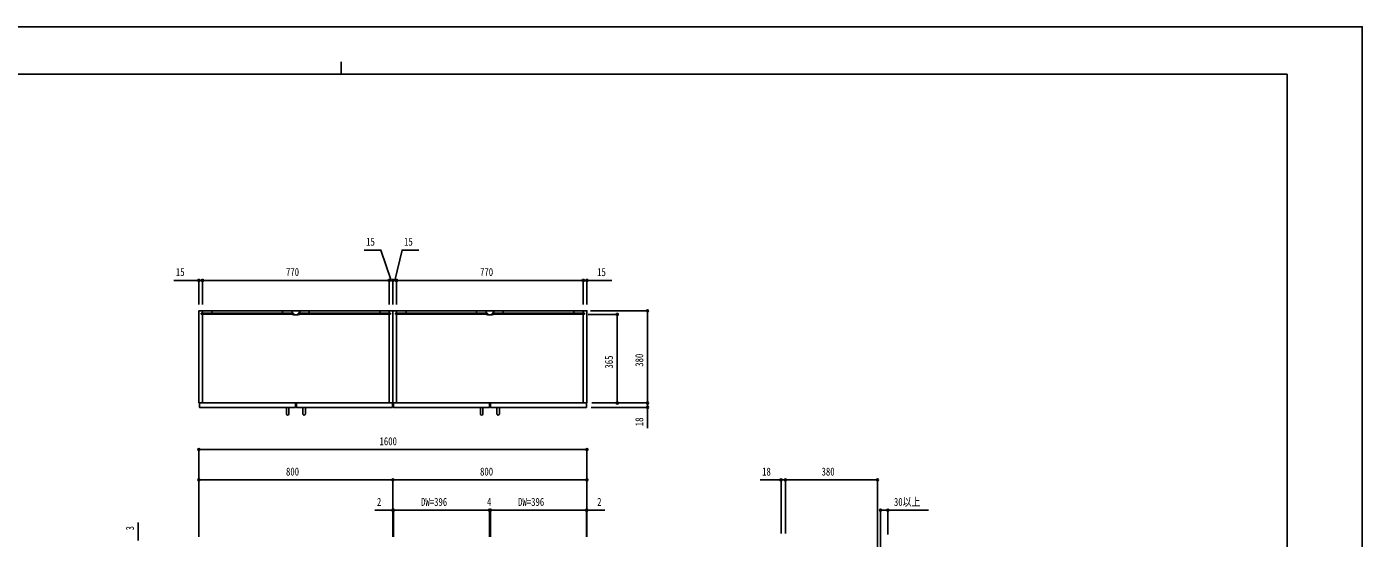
# Model space of a CAD drawing. Units: millimetres, scale not verified. Extents: x -4205 to 4205, y -2970 to 2970.
# Drawn here: x -1301 to 4205, y 863 to 2970 of the extents above; entities that cross this region are included whole.
import ezdxf
from ezdxf.enums import TextEntityAlignment as Align

# ---------------------------------------------------------------- set-up
doc = ezdxf.new("R2010")
doc.units = ezdxf.units.MM
doc.header["$LTSCALE"] = 20
for name, color, linetype in [('0-3_YKK_12', 2, 'Continuous'), ('0-4_YKK_13', 4, 'Continuous'), ('0-5_YKK_D', 6, 'Continuous'), ('0-6_YKK_ZWAK', 7, 'Continuous'), ('0-7_YSS_K', 3, 'Continuous')]:
    doc.layers.add(name, color=color, linetype=linetype)
doc.styles.add('ＭＳ ゴシック', font='')
doc.styles.get('ＭＳ ゴシック').set_extended_font_data('MS Gothic')

msp = doc.modelspace()

# ---------------------------------------------------------------- linework, layer by layer
at = {"layer": '0-3_YKK_12'}
for p, q in [((-576.48, 1420), (-576.48, 1785.5)), ((-537.48, 1800), (-246.48, 1800)), ((-206.48, 1800), (-176.48, 1800)), ((-206.48, 1800), (-206.48, 1790)), ((-206.48, 1790), (-200.98, 1790)), ((-206.48, 1785), (-200.98, 1785)), ((-206.48, 1785), (-206.48, 1784)), ((-206.48, 1784), (-200.98, 1783)), ((-200.98, 1790), (-200.98, 1785)), ((-200.98, 1783), (-181.98, 1783)), ((-181.98, 1790), (-176.48, 1790)), ((-181.98, 1790), (-181.98, 1785)), ((-181.98, 1785), (-176.48, 1785)), ((-181.98, 1783), (-176.48, 1784)), ((-176.48, 1800), (-176.48, 1790)), ((-176.48, 1785), (-176.48, 1784)), ((154.52, 1800), (-136.48, 1800)), ((193.52, 1800), (193.52, 1789.5)), ((193.52, 1785.5), (193.52, 1420)), ((223.52, 1420), (223.52, 1785.5)), ((262.52, 1800), (553.52, 1800)), ((593.52, 1800), (623.52, 1800)), ((593.52, 1800), (593.52, 1790)), ((593.52, 1790), (599.02, 1790)), ((593.52, 1785), (599.02, 1785)), ((593.52, 1785), (593.52, 1784)), ((593.52, 1784), (599.02, 1783)), ((599.02, 1790), (599.02, 1785)), ((599.02, 1783), (618.02, 1783)), ((618.02, 1790), (623.52, 1790)), ((618.02, 1790), (618.02, 1785)), ((618.02, 1785), (623.52, 1785)), ((618.02, 1783), (623.52, 1784)), ((623.52, 1800), (623.52, 1790)), ((623.52, 1785), (623.52, 1784)), ((954.52, 1800), (663.52, 1800)), ((993.52, 1800), (993.52, 1789.5)), ((993.52, 1785.5), (993.52, 1420))]:
    msp.add_line(p, q, dxfattribs=at)
for points in [[(208.52, 1420), (-591.48, 1420), (-591.48, 1800), (208.52, 1800)], [(-581.48, 1785.5), (-202.48, 1785.5), (-202.48, 1789.5), (-581.48, 1789.5)], [(-576.48, 1789.5), (-537.48, 1789.5), (-537.48, 1800), (-576.48, 1800)], [(-207.48, 1789.5), (-246.48, 1789.5), (-246.48, 1800), (-207.48, 1800)], [(198.52, 1785.5), (-180.48, 1785.5), (-180.48, 1789.5), (198.52, 1789.5)], [(-175.48, 1789.5), (-136.48, 1789.5), (-136.48, 1800), (-175.48, 1800)], [(193.52, 1789.5), (154.52, 1789.5), (154.52, 1800), (193.52, 1800)], [(1008.52, 1420), (208.52, 1420), (208.52, 1800), (1008.52, 1800)], [(218.52, 1785.5), (597.52, 1785.5), (597.52, 1789.5), (218.52, 1789.5)], [(223.52, 1789.5), (262.52, 1789.5), (262.52, 1800), (223.52, 1800)], [(592.52, 1789.5), (553.52, 1789.5), (553.52, 1800), (592.52, 1800)], [(998.52, 1785.5), (619.52, 1785.5), (619.52, 1789.5), (998.52, 1789.5)], [(624.52, 1789.5), (663.52, 1789.5), (663.52, 1800), (624.52, 1800)], [(993.52, 1789.5), (954.52, 1789.5), (954.52, 1800), (993.52, 1800)], [(-193.48, 1402), (-589.48, 1402), (-589.48, 1420), (-193.48, 1420)], [(206.52, 1402), (-189.48, 1402), (-189.48, 1420), (206.52, 1420)], [(606.52, 1402), (210.52, 1402), (210.52, 1420), (606.52, 1420)], [(1006.52, 1402), (610.52, 1402), (610.52, 1420), (1006.52, 1420)]]:
    msp.add_lwpolyline(points, close=True, dxfattribs=at)
at = {"layer": '0-4_YKK_13'}
for p, q in [((-230.48, 1402), (-220.48, 1402)), ((-230.48, 1374.34), (-230.48, 1402)), ((-220.48, 1374.34), (-220.48, 1402)), ((-162.48, 1402), (-152.48, 1402)), ((-162.48, 1374.34), (-162.48, 1402)), ((-152.48, 1374.34), (-152.48, 1402)), ((569.52, 1402), (579.52, 1402)), ((569.52, 1374.34), (569.52, 1402)), ((579.52, 1374.34), (579.52, 1402)), ((637.52, 1402), (647.52, 1402)), ((637.52, 1374.34), (637.52, 1402)), ((647.52, 1374.34), (647.52, 1402))]:
    msp.add_line(p, q, dxfattribs=at)
for centre in [(-225.48, 1375.05), (-157.48, 1375.05), (574.52, 1375.05), (642.52, 1375.05)]:
    msp.add_arc(centre, 5.05, 188.0693, 351.9307, dxfattribs=at)
at = {"layer": '0-5_YKK_D'}
for p, q in [((-591.48, 1925), (-694.28, 1925)), ((-591.48, 1826.1), (-591.48, 1926)), ((-576.48, 1925), (-591.48, 1925)), ((-576.48, 1827.1), (-576.48, 1926)), ((-576.48, 1826.1), (-576.48, 1926)), ((193.52, 1925), (-576.48, 1925)), ((-576.48, 1925), (-559.48, 1925)), ((193.52, 1925), (176.52, 1925)), ((208.52, 1925), (191.52, 1925)), ((193.52, 1826.1), (193.52, 1926)), ((193.52, 1826.1), (193.52, 1926)), ((208.52, 1925), (193.52, 1925)), ((208.52, 1925), (193.52, 1925)), ((208.52, 1826.1), (208.52, 1926)), ((208.52, 1826.1), (208.52, 1926)), ((223.52, 1925), (208.52, 1925)), ((223.52, 1925), (208.52, 1925)), ((208.52, 1925), (225.52, 1925)), ((223.52, 1826.1), (223.52, 1926)), ((223.52, 1826.1), (223.52, 1926)), ((993.52, 1925), (223.52, 1925)), ((223.52, 1925), (240.52, 1925)), ((993.52, 1925), (976.52, 1925)), ((993.52, 1826.1), (993.52, 1926)), ((993.52, 1826.1), (993.52, 1926)), ((993.52, 1925), (1008.52, 1925)), ((1008.52, 1826.1), (1008.52, 1926)), ((1008.52, 1925), (1111.32, 1925)), ((1013.52, 1785), (1134.52, 1785)), ((1023.52, 1800), (1259.52, 1800)), ((1133.52, 1420), (1133.52, 1785)), ((1258.52, 1420), (1258.52, 1800)), ((1026.52, 1402), (1259.52, 1402)), ((1028.52, 1420), (1259.52, 1420)), ((1028.52, 1420), (1259.52, 1420)), ((1028.52, 1420), (1134.52, 1420)), ((-591.48, 868), (-591.48, 1229)), ((-591.48, 1228), (1008.52, 1228)), ((1008.52, 868), (1008.52, 1229)), ((-591.48, 868), (-591.48, 1104)), ((-591.48, 1103), (208.52, 1103)), ((208.52, 868), (208.52, 1104)), ((208.52, 893.23), (208.52, 1104)), ((1008.52, 1103), (208.52, 1103)), ((1008.52, 874), (1008.52, 1104)), ((1808.52, 882.37), (1808.52, 1104)), ((1826.52, 881.59), (1826.52, 1104)), ((1826.52, 881.59), (1826.52, 1104)), ((2206.52, 1103), (1826.52, 1103)), ((2206.52, 937.81), (2206.52, 1104)), ((208.52, 978), (134.52, 978)), ((208.52, 868), (208.52, 979)), ((210.52, 978), (208.52, 978)), ((210.52, 868), (210.52, 979)), ((210.52, 868), (210.52, 979)), ((210.52, 978), (227.52, 978)), ((210.52, 978), (606.52, 978)), ((606.52, 978), (589.52, 978)), ((606.52, 868), (606.52, 979)), ((606.52, 868), (606.52, 979)), ((610.52, 978), (606.52, 978)), ((610.52, 868), (610.52, 979)), ((610.52, 868), (610.52, 979)), ((610.52, 978), (627.52, 978)), ((1006.52, 978), (610.52, 978)), ((1006.52, 978), (989.52, 978)), ((1006.52, 868), (1006.52, 979)), ((1006.52, 868), (1006.52, 979)), ((1006.52, 978), (1008.52, 978)), ((1008.52, 868), (1008.52, 979)), ((1008.52, 978), (1082.52, 978)), ((2219.02, 937.81), (2219.02, 979)), ((2249.02, 878.48), (2249.02, 979)), ((-841.48, 853), (-841.48, 927))]:
    msp.add_line(p, q, dxfattribs=at)
for points in [[(201.02, 1925), (158.95, 2050), (90.15, 2050)], [(216.02, 1925), (246.51, 2050), (315.31, 2050)], [(1258.52, 1420), (1258.52, 1402), (1258.52, 1316.2)], [(1826.52, 1103), (1808.52, 1103), (1722.72, 1103)], [(2219.02, 978), (2249.02, 978), (2416.42, 978)]]:
    msp.add_lwpolyline(points, dxfattribs=at)
for centre in [(-591.48, 1925), (-576.48, 1925), (-576.48, 1925), (193.52, 1925), (193.52, 1925), (208.52, 1925), (208.52, 1925), (223.52, 1925), (223.52, 1925), (993.52, 1925), (993.52, 1925), (1008.52, 1925), (1133.52, 1785), (1258.52, 1800), (1133.52, 1420), (1258.52, 1420), (1258.52, 1420), (1258.52, 1402), (-591.48, 1228), (1008.52, 1228), (-591.48, 1103), (208.52, 1103), (208.52, 1103), (1008.52, 1103), (1808.52, 1103), (1826.52, 1103), (1826.52, 1103), (2206.52, 1103), (208.52, 978), (210.52, 978), (210.52, 978), (606.52, 978), (606.52, 978), (610.52, 978), (610.52, 978), (1006.52, 978), (1006.52, 978), (1008.52, 978), (2219.02, 978), (2249.02, 978)]:
    msp.add_circle(centre, 4.25, dxfattribs=at)
at = {"layer": '0-6_YKK_ZWAK'}
for p, q in [((-4.98, 2825), (-4.98, 2775)), ((3895.02, 2775), (-3904.98, 2775)), ((3895.02, 2775), (3895.02, -2525))]:
    msp.add_line(p, q, dxfattribs=at)
msp.add_lwpolyline([(-4205, -2970), (4205, -2970), (4205, 2970), (-4205, 2970)], close=True, dxfattribs=at)
at = {"layer": '0-7_YSS_K'}
for p, q in [((2206.52, -1705), (2206.52, 936.81)), ((2219.02, -1705), (2219.02, 936.81))]:
    msp.add_line(p, q, dxfattribs=at)

# ---------------------------------------------------------------- texts
at = {"layer": '0-5_YKK_D', "style": 'ＭＳ ゴシック', "width": 0.8}
for s, p in [('15', (98.15, 2058)), ('15', (254.51, 2058)), ('15', (-686.28, 1933)), ('770', (-232.28, 1933)), ('770', (567.72, 1933)), ('15', (1050.52, 1933)), ('1600', (153.32, 1236)), ('800', (-232.28, 1111)), ('800', (567.72, 1111)), ('18', (1730.72, 1111)), ('380', (1975.72, 1111)), ('2', (142.52, 986)), ('DW=396', (324.52, 986)), ('4', (596.52, 986)), ('DW=396', (724.52, 986)), ('2', (1050.52, 986)), ('30以上', (2274.02, 986))]:
    msp.add_text(s, height=32.99, dxfattribs=at).set_placement(p, align=Align.BOTTOM_LEFT)
for s, p in [('365', (1125.52, 1561.7)), ('380', (1250.52, 1569.2)), ('18', (1250.52, 1324.2)), ('3', (-849.48, 895))]:
    msp.add_text(s, height=32.99, rotation=90, dxfattribs=at).set_placement(p, align=Align.BOTTOM_LEFT)

doc.saveas('drawing.dxf')
